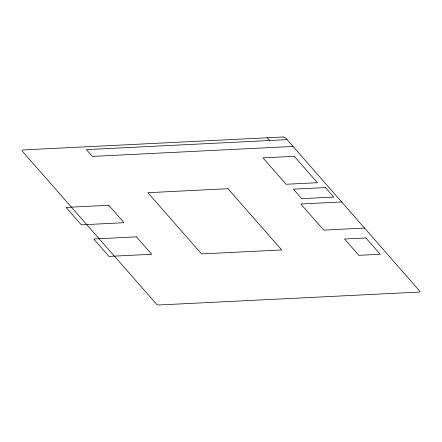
<?xml version="1.0" encoding="UTF-8"?>
<svg xmlns="http://www.w3.org/2000/svg" width="442" height="442" viewBox="0 0 442 442"><rect width="100%" height="100%" fill="white"/><g stroke="black" fill="none" stroke-linecap="round" stroke-linejoin="round"><path stroke-width="0.66" d="M287.101 139.639L86.372 149.617L92.339 156.418L293.068 146.44M341.749 201.944L300.809 203.983L323.715 230.1L364.656 228.066M267.338 137.777L269.725 140.501M282.935 137.003L23.045 149.926A2.287 1.105 23.5 0 0 22.459 151.374L156.457 304.096A2.287 1.105 23.5 0 0 158.562 304.997L418.955 292.096A2.293 1.105 23.5 0 0 419.9 291.339L285.908 138.274A2.287 1.105 23.5 0 0 282.935 137.003M294.3 156.319L262.973 157.871L286.118 184.264L317.45 182.712L294.3 156.319M227.978 188.717L147.871 192.701L201.563 253.923L281.664 249.94L227.978 188.717M325.423 187.568L293.377 189.159L301.731 198.685L333.771 197.088L325.423 187.568M108.76 205.298L66.035 207.42L81.306 224.834L124.031 222.707L108.76 205.298M136.44 236.857L93.715 238.984L108.992 256.399L151.711 254.272L136.44 236.857M365.888 237.945L344.528 239.006L358.843 255.332L380.203 254.272L365.888 237.945"/></g></svg>
